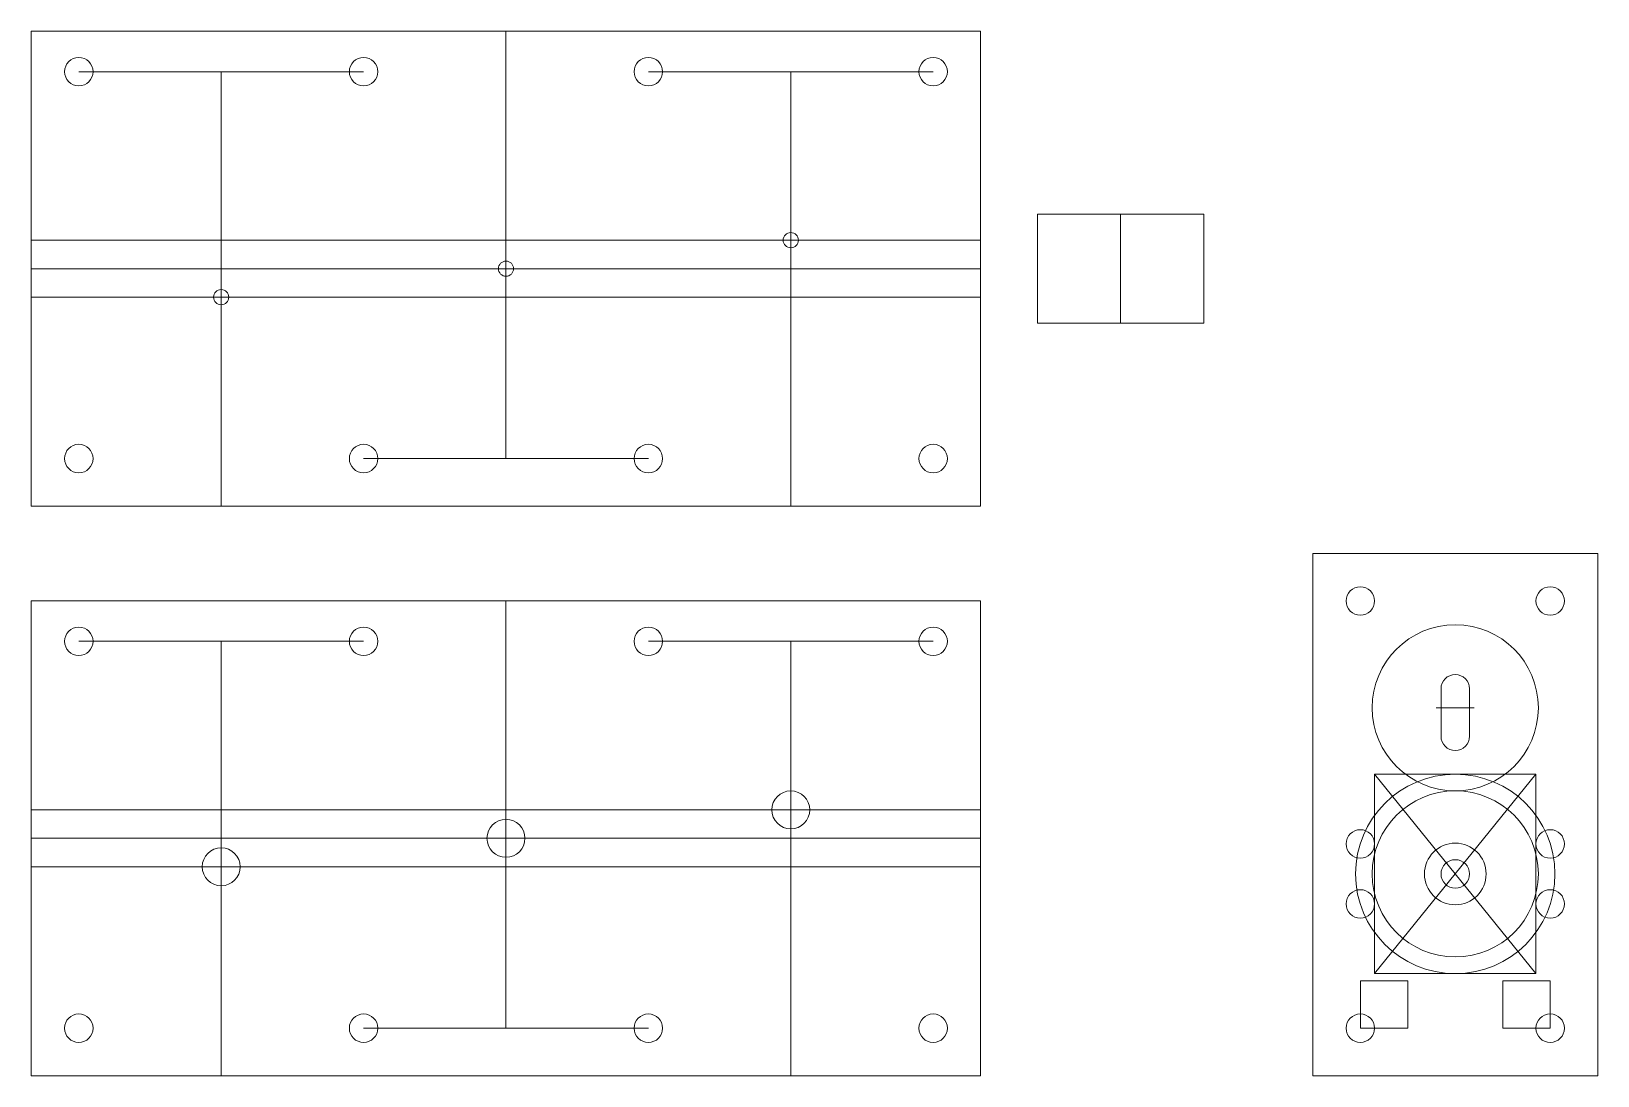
# Model space of a CAD drawing. Header units: millimetres. Extents: x 10 to 175, y 10 to 120.
import ezdxf

# ---------------------------------------------------------------- set-up
doc = ezdxf.new("R2010")
doc.units = ezdxf.units.MM
doc.layers.get('0').update_dxf_attribs({"linetype": 'CONTINUOUS', "lineweight": 0})
doc.layers.add('guide', color=2, linetype='CONTINUOUS', lineweight=0)

# ---------------------------------------------------------------- blocks, each defined once
blk = doc.blocks.new('fdd_stepper-0')
for centre, radius in [((7.34, 18.5), 1.5), ((13.66, 18.5), 1.5), ((10.5, 8.5), 3.25), ((7.34, -1.5), 1.5), ((13.66, -1.5), 1.5)]:
    blk.add_circle(centre, radius)
at = {"layer": 'guide'}
for p, q in [((21, 17), (0, 17)), ((0, 17), (0, 0)), ((0, 0), (21, 17)), ((0, 17), (21, 0)), ((21, 0), (21, 17)), ((0, 0), (21, 0))]:
    blk.add_line(p, q, dxfattribs=at)
blk.add_circle((10.5, 8.5), 10.5, dxfattribs=at)

msp = doc.modelspace()

# ---------------------------------------------------------------- linework, layer by layer
for p, q in [((110, 120), (10, 120)), ((10, 120), (10, 70)), ((110, 70), (110, 120)), ((10, 70), (110, 70)), ((145, 65), (175, 65)), ((145, 65), (145, 10)), ((175, 10), (175, 65)), ((110, 60), (10, 60)), ((10, 60), (10, 10)), ((110, 10), (110, 60)), ((158.5, 50.75), (158.5, 45.75)), ((161.5, 50.75), (161.5, 45.75)), ((158, 48.75), (162, 48.75)), ((155, 20), (150, 20)), ((150, 20), (150, 15)), ((155, 15), (155, 20)), ((170, 20), (165, 20)), ((165, 20), (165, 15)), ((170, 15), (170, 20)), ((150, 15), (155, 15)), ((165, 15), (170, 15)), ((10, 10), (110, 10)), ((145, 10), (175, 10))]:
    msp.add_line(p, q)
for centre, radius in [((15, 115.75), 1.5), ((45, 115.75), 1.5), ((75, 115.75), 1.5), ((105, 115.75), 1.5), ((90, 98), 0.8), ((60, 95), 0.8), ((30, 92), 0.8), ((15, 75), 1.5), ((45, 75), 1.5), ((75, 75), 1.5), ((105, 75), 1.5), ((150, 60), 1.5), ((170, 60), 1.5), ((15, 55.75), 1.5), ((45, 55.75), 1.5), ((75, 55.75), 1.5), ((105, 55.75), 1.5), ((90, 38), 2), ((60, 35), 2), ((30, 32), 2), ((160, 31.25), 1.5), ((15, 15), 1.5), ((45, 15), 1.5), ((75, 15), 1.5), ((105, 15), 1.5), ((150, 15), 1.5), ((170, 15), 1.5)]:
    msp.add_circle(centre, radius)
for centre, start, end in [((160, 50.75), 0, 180), ((160, 45.75), 180, 0)]:
    msp.add_arc(centre, 1.5, start, end)
at = {"layer": 'guide'}
for p, q in [((60, 75), (60, 120)), ((15, 115.75), (45, 115.75)), ((30, 115.75), (30, 70)), ((75, 115.75), (105, 115.75)), ((90, 115.75), (90, 70)), ((133.5, 100.75), (116, 100.75)), ((116, 100.75), (116, 89.25)), ((116, 100.75), (124.75, 100.75)), ((124.75, 100.75), (124.75, 89.25)), ((133.5, 89.25), (133.5, 100.75)), ((10, 98), (110, 98)), ((10, 95), (110, 95)), ((110, 95), (110, 95)), ((10, 92), (110, 92)), ((116, 89.25), (133.5, 89.25)), ((75, 75), (45, 75)), ((60, 15), (60, 60)), ((15, 55.75), (45, 55.75)), ((30, 55.75), (30, 10)), ((75, 55.75), (105, 55.75)), ((90, 55.75), (90, 10)), ((10, 38), (110, 38)), ((10, 35), (110, 35)), ((110, 35), (110, 35)), ((10, 32), (110, 32)), ((75, 15), (45, 15))]:
    msp.add_line(p, q, dxfattribs=at)
for centre in [(160, 48.75), (160, 31.25)]:
    msp.add_circle(centre, 8.75, dxfattribs=at)

# ---------------------------------------------------------------- block references
at = {"rotation": 90}
msp.add_blockref('fdd_stepper-0', (168.5, 20.75), dxfattribs=at)

doc.saveas('drawing.dxf')
